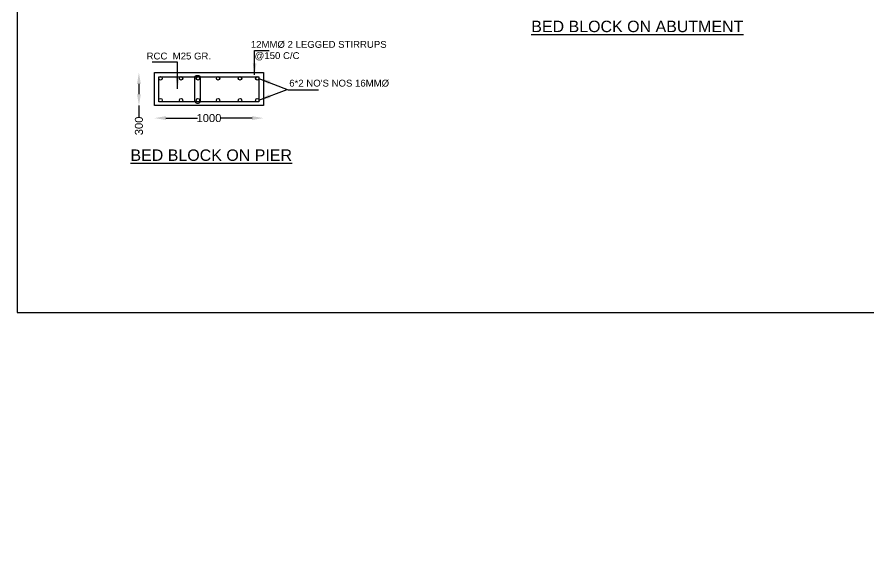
# Model space of a CAD drawing. Header units: millimetres. Extents: x 66731 to 79066, y -166082 to 12261.
# Drawn here: x 66731 to 74180, y 1115 to 5812 of the extents above; entities that cross this region are included whole.
import ezdxf

# ---------------------------------------------------------------- set-up
doc = ezdxf.new("R2010")
doc.units = ezdxf.units.MM
doc.header["$MEASUREMENT"] = 0
for name, color, linetype in [('DIMENSION', 7, 'Continuous'), ('DRAWING', 7, 'Continuous'), ('TEXT', 7, 'Continuous')]:
    doc.layers.add(name, color=color, linetype=linetype)
doc.styles.get("Standard").update_dxf_attribs({"font": 'arial.ttf'})
doc.dimstyles.new('ST100', dxfattribs={"dimtxt": 100, "dimasz": 25, "dimexe": 0, "dimexo": 300, "dimgap": 0.09, "dimtad": 0, "dimtih": 1, "dimtoh": 1, "dimdec": 0, "dimzin": 0, "dimdsep": 46, "dimtxsty": 'Standard', "dimcen": 0, "dimse1": 1, "dimse2": 1, "dimadec": 0, "dimazin": 0, "dimtfac": 1, "dimtdec": 0, "dimtofl": 0, "dimtmove": 0, "dimatfit": 3, "dimfxl": 2000, "dimtolj": 1, "dimtzin": 0, "dimarcsym": 0})
doc.dimstyles.get("Standard").update_dxf_attribs({"dimtxt": 70, "dimasz": 100, "dimexe": 0.18, "dimexo": 0.0625, "dimgap": 0.09, "dimtad": 0, "dimdec": 0, "dimzin": 0, "dimdsep": 46, "dimtxsty": 'Standard', "dimcen": 0.09, "dimse1": 1, "dimse2": 1, "dimadec": 0, "dimazin": 0, "dimtfac": 1, "dimtdec": 0, "dimtofl": 0, "dimtmove": 0, "dimatfit": 3, "dimfxl": 1, "dimtolj": 1, "dimtzin": 0, "dimarcsym": 0})

# ---------------------------------------------------------------- blocks, each defined once
blk = doc.blocks.new('*D18')
at = {"layer": 'Defpoints', "color": 0, "ltscale": 0.4, "transparency": 16777216}
for p in [(69861.8, 7747.2), (67370.9, 7413.6), (69861.8, -166081.6)]:
    blk.add_point(p, dxfattribs=at)
at = {"layer": 'DIMENSION', "color": 0, "lineweight": -2, "ltscale": 0.4, "transparency": 16777216}
for p, q in [((67395.9, 7747.2), (68465.1, 7747.2)), ((69836.8, 7747.2), (68767.6, 7747.2))]:
    blk.add_line(p, q, dxfattribs=at)
at = {"layer": 'DIMENSION', "color": 0, "ltscale": 0.4, "transparency": 16777216}
for points in [[(67395.9, 7751.4), (67395.9, 7743.1), (67370.9, 7747.2)], [(69836.8, 7751.4), (69836.8, 7743.1), (69861.8, 7747.2)]]:
    blk.add_solid(points, dxfattribs=at)
at = {"layer": 'DIMENSION', "color": 0, "ltscale": 0.4, "transparency": 16777216, "insert": (68616.4, 7747.2), "char_height": 100, "attachment_point": 5}
blk.add_mtext('\\A1;4700', dxfattribs=at)
blk = doc.blocks.new('*D32')
at = {"layer": 'Defpoints', "color": 0, "transparency": 16777216}
for p in [(67932.3, 5327.3), (67796.9, 5037), (67932.3, 5037)]:
    blk.add_point(p, dxfattribs=at)
at = {"layer": 'TEXT', "color": 0, "lineweight": -2, "transparency": 16777216}
for p, q in [((67796.9, 5227.3), (67796.9, 5137)), ((67796.9, 5037), (67796.9, 4937))]:
    blk.add_line(p, q, dxfattribs=at)
at = {"layer": 'TEXT', "color": 0, "transparency": 16777216}
for points in [[(67780.2, 5227.3), (67813.6, 5227.3), (67796.9, 5327.3)], [(67780.2, 5137), (67813.6, 5137), (67796.9, 5037)]]:
    blk.add_solid(points, dxfattribs=at)
at = {"layer": 'TEXT', "color": 0, "transparency": 16777216, "insert": (67796.9, 4859.7), "char_height": 70, "attachment_point": 5, "rotation": 90}
blk.add_mtext('\\A1;300', dxfattribs=at)
blk = doc.blocks.new('*D33')
at = {"layer": 'Defpoints', "color": 0, "transparency": 16777216}
for p in [(67932.3, 5037), (68885.9, 5037), (68885.9, 4928.1)]:
    blk.add_point(p, dxfattribs=at)
at = {"layer": 'TEXT', "color": 0, "lineweight": -2, "transparency": 16777216}
for p, q in [((68032.3, 4928.1), (68307.9, 4928.1)), ((68785.9, 4928.1), (68510.3, 4928.1))]:
    blk.add_line(p, q, dxfattribs=at)
at = {"layer": 'TEXT', "color": 0, "transparency": 16777216}
for points in [[(68032.3, 4944.8), (68032.3, 4911.5), (67932.3, 4928.1)], [(68785.9, 4944.8), (68785.9, 4911.5), (68885.9, 4928.1)]]:
    blk.add_solid(points, dxfattribs=at)
at = {"layer": 'TEXT', "color": 0, "transparency": 16777216, "insert": (68409.1, 4928.1), "char_height": 70, "attachment_point": 5}
blk.add_mtext('\\A1;1000', dxfattribs=at)

msp = doc.modelspace()

# ---------------------------------------------------------------- linework, layer by layer
at = {"layer": 'DRAWING'}
for points in [[(79064.9, 12261.4), (66731.2, 12261.4), (66731.2, 3228), (79064.9, 3228)], [(67932.3, 5327.3), (68885.9, 5327.3), (68885.9, 5037), (67932.3, 5037)], [(67970.9, 5290.3), (68845.8, 5290.3), (68845.8, 5069.6), (67970.9, 5069.6)], [(68287.1, 5290.3), (68332.8, 5290.3), (68332.8, 5069.6), (68287.1, 5069.6)]]:
    msp.add_lwpolyline(points, close=True, dxfattribs=at)
for centre in [(67985.1, 5275.6), (68165.6, 5275.6), (68312.5, 5275.6), (68488.7, 5275.6), (68680.8, 5275.6), (68831.7, 5275.6), (67985.1, 5084.6), (68165.6, 5084.6), (68312.5, 5084.6), (68488.7, 5084.6), (68680.8, 5084.6), (68831.7, 5084.6)]:
    msp.add_circle(centre, 15, dxfattribs=at)
for centre, radius, start, end in [((68310, 5262.4), 36.1, 50.69391, 129.30609), ((68310, 5090.4), 30.9, 222.3367, 317.6633)]:
    msp.add_arc(centre, radius, start, end, dxfattribs=at)

# ---------------------------------------------------------------- texts
at = {"layer": 'TEXT'}
for s, height, p in [('%%UBED BLOCK ON ABUTMENT', 100, (71227.1, 5680.3)), ('12MMØ 2 LEGGED STIRRUPS', 60, (68775.1, 5542.9)), ('RCC  M25 GR.', 60, (67864, 5441.1)), ('@150 C/C', 60, (68808.5, 5444.6)), ("6*2 NO'S NOS 16MMØ", 60, (69111.4, 5203.8)), ('%%UBED BLOCK ON PIER', 100, (67722.7, 4553.9))]:
    msp.add_text(s, height=height, dxfattribs=at).set_placement(p)

# ---------------------------------------------------------------- dimensions: what is measured, and where the dimension line sits
at = {"layer": 'DIMENSION', "ltscale": 0.4}
dim = msp.add_linear_dim(base=(69861.8, 7747.2), p1=(67370.9, 7413.6), p2=(69861.8, -166081.6), text='4700', dimstyle='ST100', dxfattribs=at)
dim.commit()
dim.dimension.update_dxf_attribs({"geometry": '*D18', "text_midpoint": (68616.4, 7747.2)})
at = {"layer": 'TEXT'}
dim = msp.add_linear_dim(base=(67796.9, 5037), p1=(67932.3, 5327.3), p2=(67932.3, 5037), angle=90, text='300', dimstyle='Standard', dxfattribs=at)
dim.commit()
dim.dimension.update_dxf_attribs({"geometry": '*D32', "text_midpoint": (67796.9, 4859.7)})
dim = msp.add_linear_dim(base=(68885.9, 4928.1), p1=(67932.3, 5037), p2=(68885.9, 5037), text='1000', dimstyle='Standard', dxfattribs=at)
dim.commit()
dim.dimension.update_dxf_attribs({"geometry": '*D33', "text_midpoint": (68409.1, 4928.1)})

# ---------------------------------------------------------------- leaders
at = {"layer": 'DRAWING'}
for points in [[(68808.2, 5307), (68808.2, 5520.4), (68935.5, 5520.4)], [(68134.4, 5183.9), (68134.4, 5418.3), (67913.4, 5418.3)], [(68846.7, 5275.6), (69102, 5175.6), (69365.5, 5175.6)], [(68846.7, 5084.6), (69094, 5178.8)]]:
    msp.add_leader(points, dimstyle='Standard', override={"dimgap": 0.09, "dimtad": 0}, dxfattribs=at)

doc.saveas('drawing.dxf')
